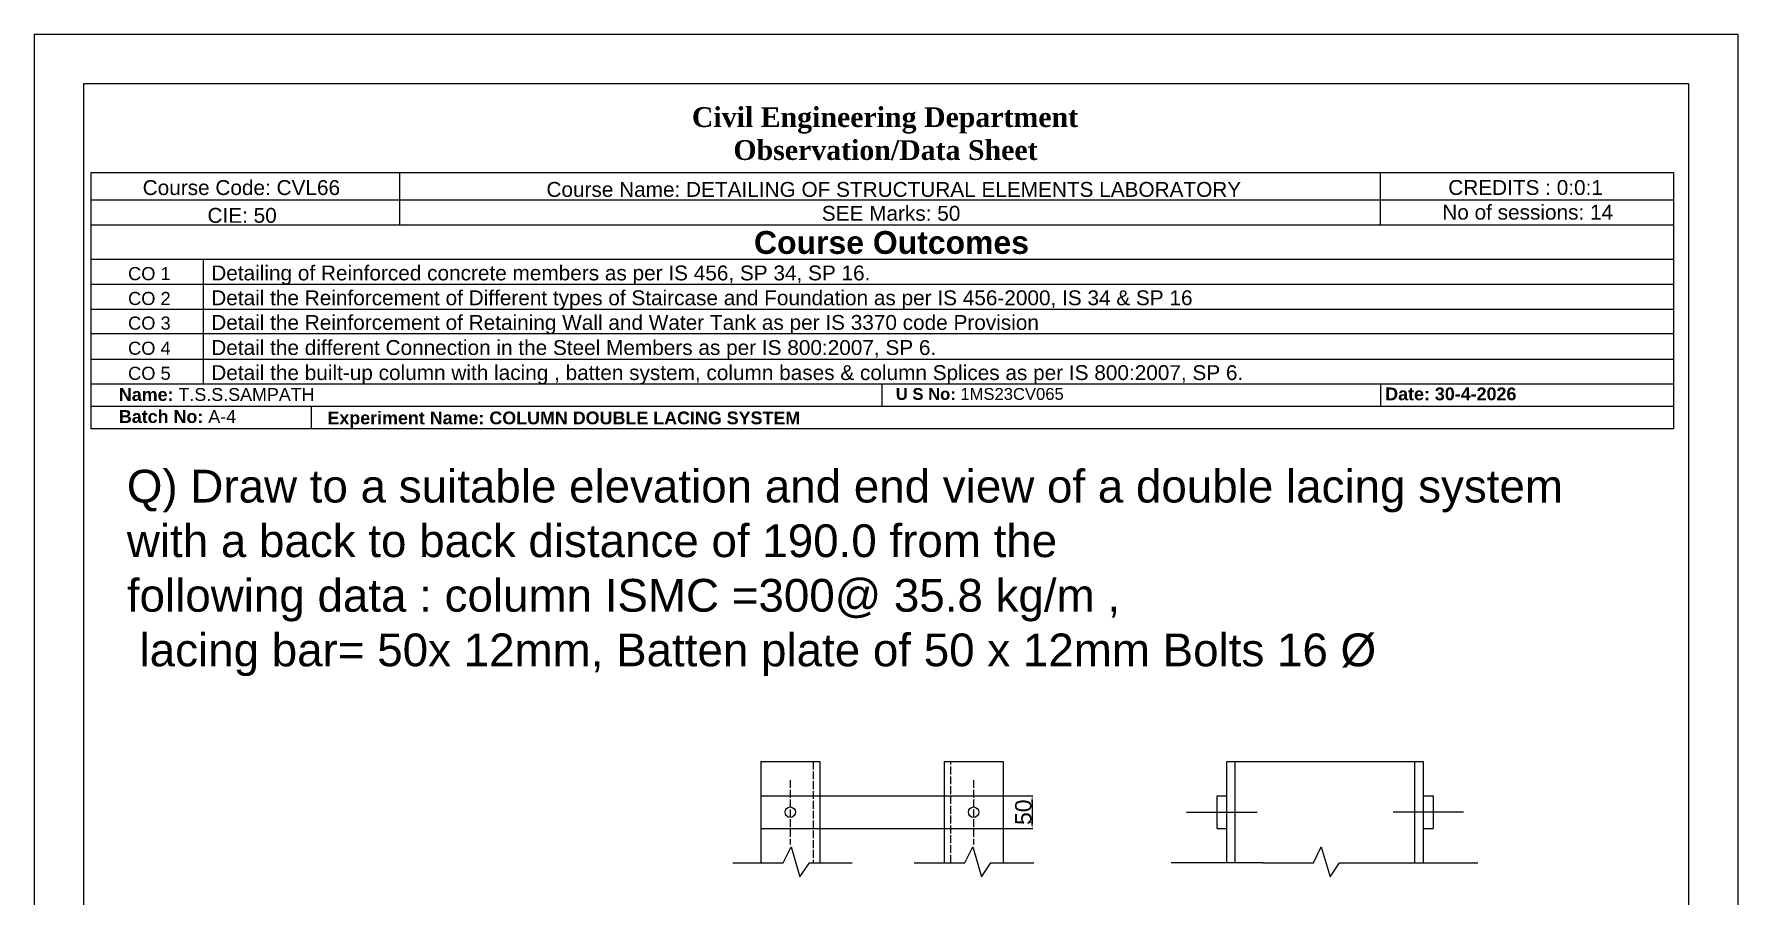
# Model space of a CAD drawing. Header units: millimetres. Extents: x 868 to 41290, y -4185 to 3706.
# Drawn here: x 868 to 3471, y 1952 to 3268 of the extents above; entities that cross this region are included whole.
import ezdxf

# ---------------------------------------------------------------- set-up
doc = ezdxf.new("R2010")
doc.units = ezdxf.units.MM
doc.linetypes.add('ACAD_ISO02W100', pattern=[15, 12, -3])
doc.styles.get("Standard").update_dxf_attribs({"font": 'arial.ttf'})
doc.dimstyles.new('ISO-25', dxfattribs={"dimtxt": 25, "dimasz": 10, "dimexe": 1.25, "dimexo": 0.625, "dimtad": 1, "dimdsep": 46, "dimtxsty": 'Standard', "dimcen": 2.5, "dimadec": 0, "dimazin": 0, "dimtfac": 1, "dimtmove": 0, "dimatfit": 3, "dimfxl": 1, "dimarcsym": 0})

# ---------------------------------------------------------------- blocks, each defined once
blk = doc.blocks.new('*D66')
at = {"color": 0, "lineweight": -2, "transparency": 16777216}
for p, q in [((2348.9, 2104.8), (2393.9, 2104.8)), ((2392.7, 2094.8), (2392.7, 2064.8)), ((2348.9, 2054.8), (2393.9, 2054.8))]:
    blk.add_line(p, q, dxfattribs=at)
at = {"color": 0, "lineweight": 211, "transparency": 16777216}
for points in [[(2391, 2094.8), (2394.3, 2094.8), (2392.7, 2104.8)], [(2391, 2064.8), (2394.3, 2064.8), (2392.7, 2054.8)]]:
    blk.add_solid(points, dxfattribs=at)
at = {"layer": 'Defpoints', "color": 0, "lineweight": 211, "transparency": 16777216}
for p in [(2348.3, 2104.8), (2348.3, 2054.8), (2392.7, 2054.8)]:
    blk.add_point(p, dxfattribs=at)
at = {"color": 0, "transparency": 16777216, "insert": (2379.3, 2079.8), "char_height": 25, "attachment_point": 5, "rotation": 90}
blk.add_mtext('50', dxfattribs=at)

msp = doc.modelspace()

# ---------------------------------------------------------------- linework, layer by layer
for p, q in [((868.347, 3267.852), (3470.652, 3267.852)), ((868.347, 3267.852), (868.347, 1896.619)), ((3470.652, 3267.852), (3470.652, -410.962)), ((1426.433, 3056.622), (1426.433, 2976.027)), ((2924.497, 3056.622), (2924.497, 2976.027)), ((955.718, 3014.782), (3372.459, 3014.782)), ((3372.459, 2976.027), (955.718, 2976.027)), ((955.718, 2923.999), (3372.459, 2923.999)), ((1126.557, 2923.999), (1126.557, 2885.446)), ((3372.459, 2885.446), (955.718, 2885.446)), ((1126.557, 2885.446), (1126.557, 2848.111)), ((955.718, 2848.111), (3372.459, 2848.111)), ((1126.557, 2848.111), (1126.557, 2810.176)), ((3372.459, 2810.176), (955.718, 2810.176)), ((1126.557, 2810.176), (1126.557, 2771.482)), ((955.718, 2771.482), (3372.459, 2771.482)), ((1126.557, 2771.482), (1126.557, 2733.595)), ((3372.459, 2733.595), (955.718, 2733.595)), ((2163.897, 2699.767), (2163.897, 2733.595)), ((2925.128, 2699.767), (2925.128, 2733.595)), ((955.718, 2699.767), (3372.459, 2699.767)), ((1292.237, 2665.292), (1292.237, 2699.767)), ((1978.296, 2157.131), (2068.296, 2157.131)), ((1978.296, 2157.131), (1978.296, 2002.548)), ((2068.296, 2157.131), (2068.296, 2002.548)), ((2258.296, 2157.131), (2348.296, 2157.131)), ((2258.296, 2157.131), (2258.296, 2002.548)), ((2348.296, 2157.131), (2348.296, 2002.548)), ((2690.092, 2157.131), (2990.092, 2157.131)), ((2690.092, 2002.548), (2690.092, 2157.131)), ((2702.092, 2157.131), (2702.092, 2002.548)), ((2976.492, 2157.131), (2976.492, 2002.548)), ((2990.092, 2157.131), (2990.092, 2002.548)), ((1978.296, 2104.84), (2348.296, 2104.84)), ((2675.092, 2104.84), (2690.092, 2104.84)), ((2675.092, 2054.84), (2675.092, 2104.84)), ((2990.092, 2104.84), (3005.092, 2104.84)), ((3005.092, 2104.84), (3005.092, 2054.84)), ((2628.637, 2079.84), (2736.23, 2079.84)), ((3051.547, 2079.84), (2943.954, 2079.84)), ((1978.296, 2054.84), (2348.296, 2054.84)), ((2675.092, 2054.84), (2690.092, 2054.84)), ((2990.092, 2054.84), (3005.092, 2054.84)), ((2012.576, 2002.548), (2024.729, 2026.703)), ((2024.729, 2026.703), (2038.09, 1981.214)), ((2289.769, 2002.548), (2301.922, 2026.703)), ((2301.922, 2026.703), (2315.284, 1981.214)), ((2822.182, 2002.548), (2834.336, 2026.703)), ((2834.336, 2026.703), (2847.697, 1981.214)), ((1935.536, 2002.548), (2012.576, 2002.548)), ((2038.09, 1981.214), (2052.576, 2002.548)), ((2052.576, 2002.548), (2118.021, 2002.548)), ((2212.729, 2002.548), (2289.769, 2002.548)), ((2315.284, 1981.214), (2329.769, 2002.548)), ((2329.769, 2002.548), (2395.214, 2002.548)), ((2745.143, 2002.548), (2604.925, 2002.548)), ((2745.143, 2002.548), (2822.182, 2002.548)), ((2847.697, 1981.214), (2862.182, 2002.548)), ((2862.182, 2002.548), (2927.628, 2002.548)), ((2927.628, 2002.548), (3073.492, 2002.548))]:
    msp.add_line(p, q)
at = {"linetype": 'ACAD_ISO02W100'}
for p, q in [((2058.296, 2157.131), (2058.296, 2002.548)), ((2268.296, 2002.548), (2268.296, 2157.131)), ((2023.296, 2128.979), (2023.296, 2030.7)), ((2303.296, 2128.979), (2303.296, 2030.7))]:
    msp.add_line(p, q, dxfattribs=at)
for points in [[(944.538, 3192.625), (3394.921, 3192.625), (3394.921, -335.212), (944.538, -335.212)], [(955.718, 3056.622), (3372.459, 3056.622), (3372.459, 2665.292), (955.718, 2665.292)]]:
    msp.add_lwpolyline(points, close=True)
for centre in [(2023.296, 2079.84), (2303.296, 2079.84)]:
    msp.add_circle(centre, 8)

# ---------------------------------------------------------------- texts
at = {"attachment_point": 1}
for s, width, gutter_width, heights, insert, char_height in [('\\pxqc;{\\fBookman Old Style|b0|i0|c0|p18;\\H1.16667x;         \\fBookman Old Style|b1|i0|c0|p18;\\H1.14285x;       Civil Engineering Department\\P               Observation/Data Sheet}', 1149.24341, 113.149, [0], (1508.615, 3156.177), 22.629779), ('Course Code: CVL66', 1063.13823, 113.538, [0], (1034.202, 3044.849), 22.70753), ('CREDITS : 0:0:1', 1063.13823, 113.538, [0], (3028.273, 3044.994), 22.70753), ('Course Name: DETAILING OF STRUCTURAL ELEMENTS LABORATORY', 1063.13823, 113.538, [0], (1650.88, 3042.065), 22.70753), ('CIE: 50', 1063.13823, 113.538, [0], (1133.18, 3002.413), 22.7075), ('SEE Marks: 50', 1063.13823, 113.538, [0], (2071.498, 3005.579), 22.70753), ('No of sessions: 14', 1063.13823, 113.538, [0], (3019.093, 3007.295), 22.70753), ('{\\fArial|b1|i0|c0|p34;Course Outcomes}', 1063.13823, 113.538, [0], (1967.9, 2967.159), 34.90578), ('Detailing of Reinforced concrete members as per IS 456, SP 34, SP 16.', 1063.13823, 113.538, [0], (1138.962, 2914.53), 22.70753), ('CO 1', 934.19215, 99.767, [0], (1011.915, 2912.112), 19.9534), ('CO 2', 934.19215, 99.767, [0], (1011.915, 2874.168), 19.9534), ('Detail the Reinforcement of Different types of Staircase and Foundation as per IS 456-2000, IS 34 & SP 16', 1837.07869, 113.538, [0], (1138.962, 2876.586), 22.70753), ('CO 3', 934.19215, 99.767, [0], (1011.915, 2836.534), 19.9534), ('Detail the Reinforcement of Retaining Wall and Water Tank as per IS 3370 code Provision', 1601.14303, 113.538, [0], (1138.962, 2838.951), 22.70753), ('CO 4', 934.19215, 99.767, [0], (1011.915, 2798.219), 19.9534), ('Detail the different Connection in the Steel Members as per IS 800:2007, SP 6.', 1399.16781, 113.538, [0], (1138.962, 2800.637), 22.70753), ('CO 5', 934.19215, 99.767, [0], (1011.915, 2759.929), 19.9534), ('Detail the built-up column with lacing , batten system, column bases & column Splices as per IS 800:2007, SP 6.', 1885.33825, 113.538, [0], (1138.962, 2762.346), 22.70753), ('{\\fArial|b1|i0|c0|p34;Name: }T.S.S.SAMPATH', 1063.13823, 113.538, [0], (997.881, 2727.412), 19.54724), ('{\\fArial|b1|i0|c0|p34;U S No: }1MS23CV065', 1063.13823, 113.538, [0], (2184.511, 2727.486), 18.151), ('{\\fArial|b1|i0|c0|p34;Date: 30-4-2026}', 1063.13823, 113.538, [0], (2931.968, 2728.266), 19.54724), ('{\\fArial|b1|i0|c0|p34;Batch No: }A-4', 1063.13823, 113.538, [0], (997.881, 2693.693), 19.54724), ('{\\fArial|b1|i0|c0|p34;Experiment Name: COLUMN DOUBLE LACING SYSTEM}', 1063.13823, 113.538, [0], (1316.359, 2691.586), 19.54724), ('Q) Draw to a suitable elevation and end view of a double lacing system \\Pwith a back to back distance of 190.0 from the \\Pfollowing data : column ISMC =300@ 35.8 kg/m ,\\P lacing bar= 50x 12mm, Batten plate of 50 x 12mm Bolts 16 %%C', 4765.87054, 3.036, [327.728], (1010.056, 2602.675), 50)]:
    msp.add_mtext_dynamic_manual_height_columns(s, width=width, gutter_width=gutter_width, heights=heights, dxfattribs=dict(at, insert=insert, char_height=char_height))

# ---------------------------------------------------------------- dimensions: what is measured, and where the dimension line sits
dim = msp.add_linear_dim(base=(2392.677, 2054.84), p1=(2348.296, 2104.84), p2=(2348.296, 2054.84), angle=90, dimstyle='ISO-25')
dim.commit()
dim.dimension.update_dxf_attribs({"geometry": '*D66', "text_midpoint": (2379.288, 2079.84)})

doc.saveas('drawing.dxf')
